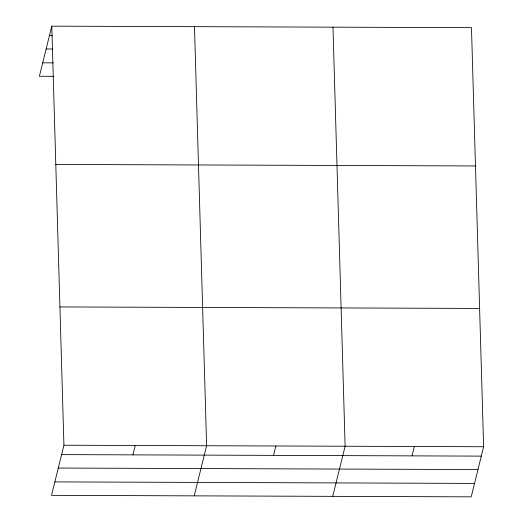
<?xml version="1.0" encoding="UTF-8"?>
<svg xmlns="http://www.w3.org/2000/svg" width="523" height="523" viewBox="0 0 523 523"><rect width="100%" height="100%" fill="white"/><g stroke="black" fill="none" stroke-linecap="round" stroke-linejoin="round"><path stroke-width="0.78" d="M51.784 26.15L63.93 445.223L51.529 495.34L471.216 496.85L483.618 446.734L471.471 27.66L51.784 26.15L39.382 76.266L53.974 76.319M132.953 454.866L135.28 445.485M194.223 495.856L206.624 445.74L194.478 26.66M273.549 455.376L275.876 445.988M332.72 496.353L345.121 446.237L332.974 27.163M412.046 455.873L414.366 446.485M49.463 35.538L52.705 35.544M46.135 48.979L52.62 48.999M42.709 62.825L53.248 62.865M55.791 164.444L475.479 165.954M59.923 306.929L479.611 308.439M63.93 445.223L483.618 446.734M61.609 454.611L481.297 456.121M58.282 468.052L477.97 469.562M54.856 481.899L474.544 483.409"/></g></svg>
